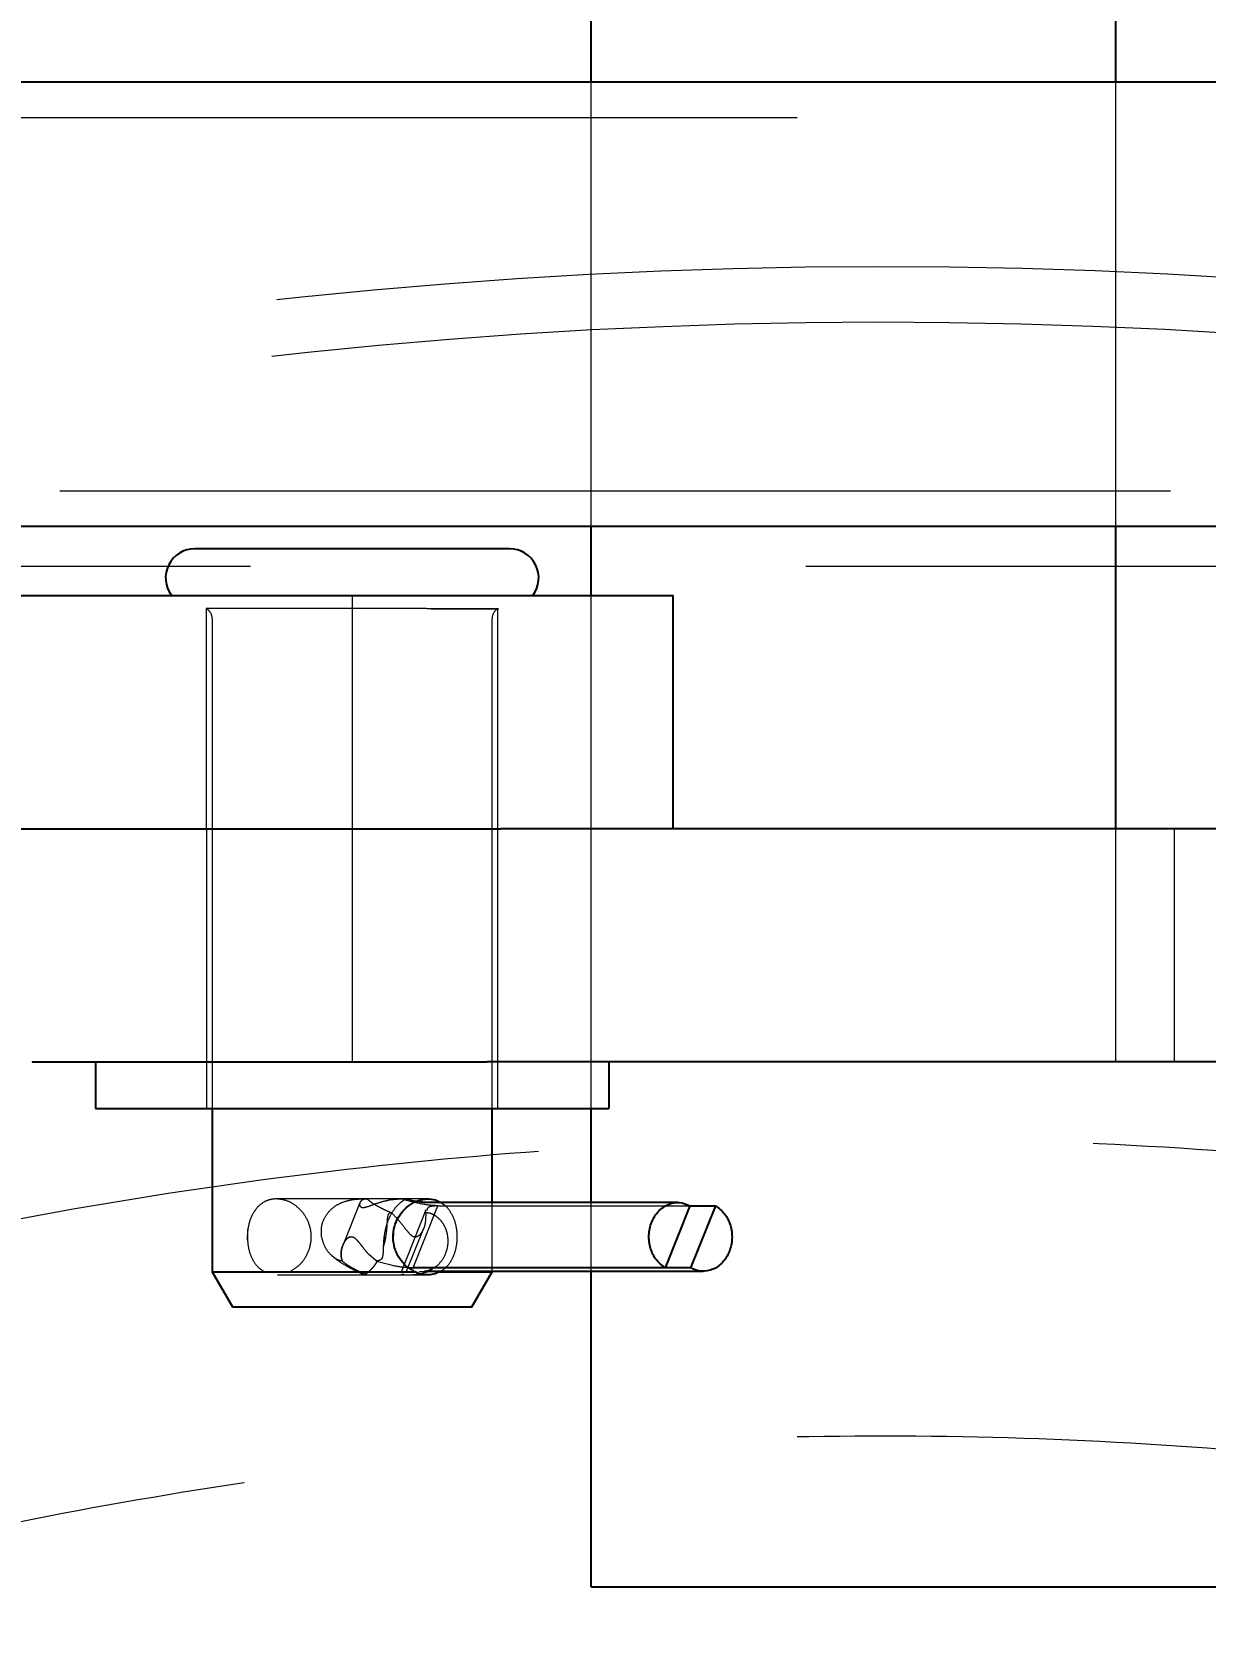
# Model space of a CAD drawing. Header units: millimetres. Extents: x 1293 to 41893, y 1011 to 26911.
# Drawn here: x 11425.1 to 11492.2, y 6997 to 7088.4 of the extents above; entities that cross this region are included whole.
import ezdxf

# ---------------------------------------------------------------- set-up
doc = ezdxf.new("R2010")
doc.units = ezdxf.units.MM
doc.header["$LTSCALE"] = 50
doc.linetypes.add('HIDDEN', pattern=[1.905, 1.27, -0.635])
doc.layers.add('CAPA_1', color=7, linetype='Continuous')
doc.layers.add('MAQUINAS', color=11, linetype='Continuous')
doc.styles.add('SLDTEXTSTYLE0', font='TXT', dxfattribs={"width": 0.75})
doc.dimstyles.new('SLDDIMSTYLE0', dxfattribs={"dimtxt": 100, "dimasz": 100, "dimexe": 0, "dimexo": 0.0625, "dimgap": 25, "dimtad": 2, "dimdec": 0, "dimlfac": 1.5, "dimrnd": 1e-09, "dimzin": 12, "dimdsep": 46, "dimtxsty": 'SLDTEXTSTYLE0', "dimsah": 1, "dimcen": 0.09, "dimadec": 0, "dimazin": 3, "dimtfac": 1, "dimtdec": 0, "dimtofl": 0, "dimtmove": 0, "dimatfit": 3, "dimfxl": 1, "dimfrac": 2, "dimtolj": 1, "dimtzin": 12, "dimarcsym": 0})

# ---------------------------------------------------------------- blocks, each defined once
blk = doc.blocks.new('_D_15')
at = {"layer": 'CAPA_1', "transparency": 16777216}
for p, q in [((6530.125, 8742.377), (6530.125, 9415.646)), ((16745.162, 6492.001), (16745.162, 9415.646)), ((6530.125, 9365.646), (16745.162, 9365.646))]:
    blk.add_line(p, q, dxfattribs=at)
for points in [[(6530.125, 9365.646), (6630.125, 9350.262), (6630.125, 9381.031)], [(16745.162, 9365.646), (16645.162, 9381.031), (16645.162, 9350.262)]]:
    blk.add_solid(points, dxfattribs=at)
at = {"layer": 'CAPA_1', "transparency": 16777216, "insert": (11452.921, 9494.553), "char_height": 100, "attachment_point": 1, "style": 'SLDTEXTSTYLE0'}
blk.add_mtext('15323', dxfattribs=at)

msp = doc.modelspace()

# ---------------------------------------------------------------- linework, layer by layer
at = {"color": 7, "linetype": 'Continuous', "lineweight": 25}
for p, q in [((10357.5921497, 7085.5262403), (13080.519483, 7085.5262403)), ((10380.9601497, 7060.1262403), (13055.031483, 7060.1262403))]:
    msp.add_line(p, q, dxfattribs=at)
at = {"color": 1, "linetype": 'HIDDEN', "lineweight": 18}
for p, q in [((10357.5921497, 7083.4942403), (13078.399483, 7083.4942403)), ((10378.9281497, 7062.1582403), (13059.183483, 7062.1582403)), ((11374.082483, 7057.8489069), (11707.4158163, 7057.8489069))]:
    msp.add_line(p, q, dxfattribs=at)
for radius in [316.8416667, 313.6666667]:
    msp.add_arc((11473.6721537, 6758.1188715), radius, 84.783170205, 180, dxfattribs=at)
at = {"layer": 'MAQUINAS', "linetype": 'Continuous', "lineweight": 25}
for p, q in [((11487.0601601, 7085.5262403), (11487.0601601, 7269.5102403)), ((11457.0601601, 7085.5262403), (11457.0601601, 7256.1769069)), ((11457.0601601, 7056.1769069), (11457.0601601, 7060.1262403)), ((11487.0601601, 7042.8435736), (11487.0601601, 7060.1262403)), ((11390.0601601, 7056.1769069), (11431.7476839, 7056.1769069)), ((11461.7451726, 7042.8435736), (11461.7451726, 7056.1769069)), ((11390.0601601, 7042.8435736), (11431.7476839, 7042.8435736)), ((11530.0629214, 7042.8435736), (11451.902117, 7042.8435736)), ((11428.7268267, 7029.5102403), (11428.7268267, 7026.8435736)), ((11653.7268267, 7029.5102403), (11451.1092887, 7029.5102403)), ((11458.0601601, 7029.5102403), (11458.0601601, 7026.8435736)), ((11428.7268267, 7026.8435736), (11458.0601601, 7026.8435736)), ((11435.3934934, 7026.8435736), (11435.3934934, 7017.5102403)), ((11451.3934934, 7021.4769069), (11451.3934934, 7026.8435736)), ((11457.0601601, 7021.4769069), (11457.0601601, 7026.8435736)), ((11462.0148141, 7021.4769069), (11447.5885571, 7021.4769069)), ((11461.3034712, 7017.734739), (11462.726157, 7021.2857416)), ((11462.726157, 7021.2857416), (11464.1687827, 7021.2857416)), ((11464.1687827, 7021.2857416), (11462.7460969, 7017.734739)), ((11435.3934934, 7017.5102403), (11436.5481939, 7015.5102403)), ((11446.5921036, 7017.766319), (11446.8772142, 7017.734739)), ((11462.7460969, 7017.734739), (11446.8772142, 7017.734739)), ((11447.5851656, 7017.497031), (11447.7022559, 7017.5435736)), ((11447.5885571, 7017.5435736), (11463.4574398, 7017.5435736)), ((11450.2387929, 7015.5102403), (11451.3934934, 7017.5102403)), ((11451.3934934, 7017.5102403), (11451.3934934, 7017.5435736)), ((11457.0601601, 6999.5102403), (11457.0601601, 7017.5435736)), ((11457.0601601, 6999.5102403), (11683.7268267, 6999.5102403))]:
    msp.add_line(p, q, dxfattribs=at)
at = {"layer": 'MAQUINAS', "linetype": 'HIDDEN', "lineweight": 18}
for p, q in [((11457.0601601, 7060.1262403), (11457.0601601, 7085.5262403)), ((11487.0601601, 7060.1262403), (11487.0601601, 7085.5262403)), ((11452.3795163, 7058.8435736), (11452.3921246, 7058.8435736)), ((11435.0555447, 7055.4268981), (11435.0555447, 7042.8435736)), ((11443.3934934, 7056.1769069), (11443.3934934, 7029.5102403)), ((11451.6897988, 7055.3978993), (11451.7212416, 7055.4176631)), ((11451.7222114, 7042.8435736), (11451.7222114, 7055.4268981)), ((11457.0601601, 7026.8435736), (11457.0601601, 7056.1769069)), ((11435.3934934, 7054.8435736), (11435.3934934, 7026.8435736)), ((11451.3934934, 7026.8435736), (11451.3934934, 7054.8435736)), ((11435.0601601, 7042.8435736), (11435.0601601, 7026.8435736)), ((11451.7268267, 7026.8435736), (11451.7268267, 7042.8435736)), ((11487.0601601, 7029.5102403), (11487.0601601, 7042.8435736)), ((11490.3934934, 7042.8435736), (11490.3934934, 7029.5102403)), ((11447.7197816, 7021.6835736), (11439.0656163, 7021.6835736)), ((11444.2422638, 7021.6835472), (11444.0804599, 7021.6832694)), ((11445.5709064, 7021.6345559), (11446.19634, 7021.6835472)), ((11446.19634, 7021.6835472), (11446.4057237, 7021.6827615)), ((11443.8368249, 7021.4653478), (11442.8562458, 7019.0178369)), ((11447.6089078, 7021.0479228), (11446.1862219, 7017.4969202)), ((11446.8772142, 7017.734739), (11448.2999, 7021.2857416)), ((11447.6009908, 7020.887936), (11447.5874997, 7020.4923331)), ((11448.2999, 7021.2857416), (11462.726157, 7021.2857416)), ((11451.3934934, 7017.5435736), (11451.3934934, 7021.4769069)), ((11457.0601601, 7017.5435736), (11457.0601601, 7021.4769069)), ((11437.4181484, 7019.3375406), (11437.430299, 7019.9350755)), ((11445.7562944, 7019.7001315), (11445.7442121, 7019.4180894)), ((11446.5074895, 7017.5551235), (11447.4880263, 7020.0025286)), ((11443.2716896, 7019.5102403), (11443.4169407, 7019.5102403)), ((11444.7736541, 7018.1325446), (11444.3263443, 7018.5281474)), ((11439.1197548, 7017.3369069), (11447.667232, 7017.3369069)), ((11446.3429376, 7017.3859247), (11446.178305, 7017.3369334))]:
    msp.add_line(p, q, dxfattribs=at)
at = {"layer": 'MAQUINAS', "linetype": 'Continuous', "lineweight": 25}
for centre, start, end in [((11434.3934934, 7057.1769069), 90, 216.869897646), ((11452.3934934, 7057.1769069), 323.130102354, 90)]:
    msp.add_arc(centre, 1.6666667, start, end, dxfattribs=at)
at = {"layer": 'MAQUINAS', "linetype": 'HIDDEN', "lineweight": 18}
for centre, start, end in [((11434.7268267, 7054.8435736), 0, 60.528514861), ((11452.0601601, 7054.8435736), 123.748046929, 180)]:
    msp.add_arc(centre, 0.6666667, start, end, dxfattribs=at)
at = {"layer": 'MAQUINAS', "linetype": 'Continuous', "lineweight": 25}
for points, knots in [([(11452.3921246, 7058.8435736), (11452.3483611, 7058.8435736), (11452.2608343, 7058.8435736), (11451.6961169, 7058.8435736), (11450.8371626, 7058.8435736), (11449.6854996, 7058.8435736), (11448.2938209, 7058.8435736), (11446.7133478, 7058.8435736), (11445.0054218, 7058.8435736), (11443.2355191, 7058.8435736), (11441.471685, 7058.8435736), (11439.7817448, 7058.8435736), (11438.230445, 7058.8435736), (11436.8781469, 7058.8435736), (11435.7740321, 7058.8435736), (11434.9709315, 7058.8435736), (11434.4759581, 7058.8435736), (11434.4295831, 7058.8435736), (11434.4074705, 7058.8435736)], [0, 0, 0, 0, 0.0628480735, 0.1256961471, 0.1885442206, 0.2513922941, 0.3142403677, 0.3770884412, 0.4399365148, 0.5027845883, 0.5656326618, 0.6284807354, 0.6913288089, 0.7541768824, 0.817024956, 0.8798730295, 0.9427211031, 1, 1, 1, 1]), ([(11431.7476839, 7056.1769069), (11432.6796372, 7056.1769069), (11434.5435439, 7056.1769069), (11437.7634985, 7056.1769069), (11441.1532251, 7056.1769069), (11444.6301296, 7056.1769069), (11448.0609282, 7056.1769069), (11451.3266232, 7056.1769069), (11454.3110619, 7056.1769069), (11456.9074381, 7056.1769069), (11459.0281989, 7056.1769069), (11460.5812811, 7056.1769069), (11461.566218, 7056.1769069), (11461.6805898, 7056.1769069), (11461.737032, 7056.1769069)], [0, 0, 0, 0, 0.0835120246, 0.1670240492, 0.2505360738, 0.3340480984, 0.4175601229, 0.5010721475, 0.5845841721, 0.6680961967, 0.7516082213, 0.8351202459, 0.9186322705, 1, 1, 1, 1]), ([(11425.1251066, 7029.5102403), (11425.1193, 7029.5102403), (11425.1039873, 7029.5102403), (11425.6917421, 7029.5102403), (11426.8061003, 7029.5102403), (11428.4374543, 7029.5102403), (11430.5074909, 7029.5102403), (11432.9625748, 7029.5102403), (11435.7276315, 7029.5102403), (11438.7205664, 7029.5102403), (11441.8536807, 7029.5102403), (11445.0281998, 7029.5102403), (11448.1705627, 7029.5102403), (11450.1297134, 7029.5102403), (11451.1092887, 7029.5102403)], [0, 0, 0, 0, 0.052608774, 0.1387352491, 0.2248617242, 0.3109881993, 0.3971146744, 0.4832411495, 0.5693676245, 0.6554940996, 0.7416205747, 0.8277470498, 0.9138735249, 1, 1, 1, 1]), ([(11445.7307612, 7019.5102403), (11445.7460981, 7019.7046702), (11445.7771564, 7020.0984053), (11446.0158274, 7020.6405361), (11446.3663261, 7021.1003982), (11446.8098859, 7021.4462689), (11447.3062577, 7021.6559273), (11447.807804, 7021.7021733), (11448.1948539, 7021.6386121), (11448.3793632, 7021.5124506), (11448.4313452, 7021.4769069)], [0, 0, 0, 0, 0.1342693416, 0.2719053603, 0.4058370968, 0.5409341223, 0.6784583459, 0.812216396, 0.9470955236, 1, 1, 1, 1]), ([(11447.5885571, 7021.4769069), (11447.551606, 7021.4782634), (11447.4607736, 7021.4815977), (11447.2734356, 7021.4972372), (11447.1088183, 7021.5319147), (11447.088579, 7021.5361782)], [0, 0, 0, 0, 0.37557440513, 0.92322873237, 1, 1, 1, 1]), ([(11446.9815308, 7017.5102403), (11446.8090477, 7017.6105997), (11446.4684703, 7017.8087648), (11446.0654688, 7018.2946589), (11445.785267, 7018.870786), (11445.7487948, 7019.2986724), (11445.7307612, 7019.5102403)], [0, 0, 0, 0, 0.25213339088, 0.49785132022, 0.75171315607, 1, 1, 1, 1]), ([(11435.4078926, 7017.5102403), (11435.4032315, 7017.5102403), (11435.3605864, 7017.5102403), (11435.534669, 7017.5102403), (11435.9439735, 7017.5102403), (11436.6287545, 7017.5102403), (11437.5324102, 7017.5102403), (11438.6337732, 7017.5102403), (11439.8936836, 7017.5102403), (11441.2704886, 7017.5102403), (11442.718801, 7017.5102403), (11444.1873576, 7017.5102403), (11445.6379961, 7017.5102403), (11446.5336859, 7017.5102403), (11446.9815308, 7017.5102403)], [0, 0, 0, 0, 0.0110325844, 0.1009387131, 0.1908448418, 0.2807509705, 0.3706570992, 0.4605632279, 0.5504693566, 0.6403754852, 0.7302816139, 0.8201877426, 0.9100938713, 1, 1, 1, 1]), ([(11448.4121542, 7017.5102403), (11448.2865714, 7017.4606493), (11448.0391385, 7017.3629412), (11447.6651918, 7017.3240862), (11447.3036112, 7017.3629412), (11447.0899652, 7017.4606493), (11446.9815308, 7017.5102403)], [0, 0, 0, 0, 0.2537713943, 0.5, 0.7462286057, 1, 1, 1, 1]), ([(11447.5765799, 7017.5444563), (11447.5717984, 7017.5439458), (11447.5618376, 7017.5428823), (11447.5794165, 7017.5433371), (11447.5885571, 7017.5435736)], [0, 0, 0, 0, 0.4800285494, 1, 1, 1, 1]), ([(11448.4121542, 7017.5102403), (11448.7759364, 7017.5102403), (11449.5035008, 7017.5102403), (11450.3474962, 7017.5102403), (11450.9644065, 7017.5102403), (11451.3348623, 7017.5102403), (11451.3650071, 7017.5102403), (11451.3790942, 7017.5102403)], [0, 0, 0, 0, 0.2050319878, 0.4100639756, 0.6150959634, 0.8201279512, 1, 1, 1, 1]), ([(11436.5588248, 7015.5102403), (11436.5756433, 7015.5102403), (11436.6109157, 7015.5102403), (11436.9873869, 7015.5102403), (11437.5982163, 7015.5102403), (11438.4379936, 7015.5102403), (11439.4665364, 7015.5102403), (11440.646438, 7015.5102403), (11441.9317866, 7015.5102403), (11443.2733428, 7015.5102403), (11444.6194973, 7015.5102403), (11445.9185779, 7015.5102403), (11447.1204772, 7015.5102403), (11448.1796848, 7015.5102403), (11449.0529685, 7015.5102403), (11449.7162007, 7015.5102403), (11450.1086921, 7015.5102403), (11450.274418, 7015.5102403), (11450.2316439, 7015.5102403), (11450.228162, 7015.5102403)], [0, 0, 0, 0, 0.0569616674, 0.1194616674, 0.1819616674, 0.2444616674, 0.3069616674, 0.3694616674, 0.4319616674, 0.4944616674, 0.5569616674, 0.6194616674, 0.6819616674, 0.7444616674, 0.8069616674, 0.8694616674, 0.9319616674, 0.9944616674, 1, 1, 1, 1])]:
    msp.add_open_spline(points, degree=3, knots=knots, dxfattribs=at)
at = {"layer": 'MAQUINAS', "linetype": 'HIDDEN', "lineweight": 18}
for points, knots in [([(11451.6781097, 7055.4184019), (11451.6923628, 7055.4183944), (11451.7988568, 7055.4183385), (11451.3702195, 7055.4183986), (11450.4566713, 7055.4186079), (11449.3064211, 7055.4189535), (11448.2346651, 7055.4193374), (11446.949269, 7055.4198515), (11445.0374775, 7055.4204901), (11442.5605353, 7055.4212418), (11440.5389207, 7055.4218367), (11439.0343585, 7055.422309), (11437.6357151, 7055.4227439), (11436.2532609, 7055.4231699), (11435.2371873, 7055.4234989), (11435.1147574, 7055.4235428), (11435.0555447, 7055.4235641)], [0, 0, 0, 0, 0.0136330517, 0.1018617216, 0.1852981686, 0.2639403073, 0.3015278454, 0.343897808, 0.437579384, 0.5312761366, 0.6249873975, 0.6733811059, 0.7245328669, 0.822163378, 0.9139899334, 1, 1, 1, 1]), ([(11447.9042635, 7055.4194708), (11448.3871118, 7055.4193144), (11449.1560456, 7055.4190654), (11449.9771196, 7055.4188094), (11450.7866261, 7055.4185865), (11451.4640718, 7055.4184365), (11451.8302242, 7055.4183846), (11451.7213571, 7055.4184332), (11451.7207623, 7055.4184335)], [0, 0, 0, 0, 0.2084159928, 0.3319015658, 0.4587439971, 0.7219400796, 0.9984808464, 1, 1, 1, 1]), ([(11439.0656163, 7021.6835736), (11438.9484269, 7021.6752828), (11438.7106337, 7021.6584595), (11438.275135, 7021.4885643), (11437.8194162, 7021.087279), (11437.535486, 7020.4833922), (11437.4178134, 7019.9365306), (11437.4062409, 7019.6509701), (11437.4005378, 7019.5102403)], [0, 0, 0, 0, 0.1234169046, 0.25042956, 0.5000098153, 0.7495968154, 0.8765964093, 1, 1, 1, 1]), ([(11439.8054561, 7017.5102403), (11440.0055846, 7017.630531), (11440.403376, 7017.8696303), (11440.8437804, 7018.479305), (11441.0762017, 7019.1929976), (11441.0534219, 7019.9554743), (11440.7818635, 7020.6566551), (11440.3089668, 7021.2216966), (11439.7068587, 7021.6082757), (11439.2783675, 7021.6585913), (11439.0656163, 7021.6835736)], [0, 0, 0, 0, 0.1255665722, 0.2495861598, 0.376134015, 0.4989480738, 0.6257863391, 0.749088135, 0.8754191159, 1, 1, 1, 1]), ([(11441.6491873, 7019.5102403), (11441.6351572, 7019.7002148), (11441.607137, 7020.0796205), (11441.7995873, 7020.624557), (11442.1420915, 7021.0784452), (11442.5976577, 7021.4009113), (11443.0911594, 7021.5880161), (11443.5582283, 7021.6683825), (11443.90571, 7021.6829178), (11444.1234515, 7021.6836592), (11444.202422, 7021.6835847), (11444.2422638, 7021.6835472)], [0, 0, 0, 0, 0.1416870378, 0.2829689132, 0.4211809481, 0.5595144342, 0.687059757, 0.8015500538, 0.9028538882, 0.9509882913, 1, 1, 1, 1]), ([(11444.2422638, 7021.6835472), (11444.1564535, 7021.6737656), (11443.9865753, 7021.6544011), (11443.8475149, 7021.5186213), (11443.797153, 7021.3540121), (11443.8547564, 7021.2184773), (11444.0023295, 7021.1824064), (11444.2205775, 7021.2163831), (11444.5777353, 7021.3497987), (11445.050831, 7021.5206987), (11445.3982377, 7021.5967545), (11445.5709064, 7021.6345559)], [0, 0, 0, 0, 0.1287999002, 0.2549841907, 0.3827706368, 0.5043117527, 0.5644305369, 0.6246212739, 0.7460386258, 0.873775593, 1, 1, 1, 1]), ([(11446.4232876, 7021.6742261), (11446.4358235, 7021.6722803), (11446.4713837, 7021.6667608), (11446.3148675, 7021.594172), (11446.0582021, 7021.3981146), (11445.7616079, 7021.0649874), (11445.4993942, 7020.6112571), (11445.301099, 7020.0752065), (11445.2398344, 7019.6986444), (11445.209182, 7019.5102403)], [0, 0, 0, 0, 0.0762674461, 0.2163441736, 0.3640950191, 0.5216199203, 0.680564953, 0.8401780587, 1, 1, 1, 1]), ([(11447.088579, 7021.5361782), (11446.955551, 7021.5599019), (11446.7599029, 7021.5947931), (11446.5078168, 7021.6660252), (11446.4271329, 7021.6888241)], [0, 0, 0, 0, 0.6799348576, 1, 1, 1, 1]), ([(11446.4401698, 7021.666022), (11446.4474388, 7021.6700103), (11446.459928, 7021.6768626), (11446.4447515, 7021.6770836), (11446.4384081, 7021.677176)], [0, 0, 0, 0, 0.5820270811, 1, 1, 1, 1]), ([(11447.7189546, 7021.6725491), (11447.6920319, 7021.6769556), (11447.6124895, 7021.6899746), (11447.5289597, 7021.6639627), (11447.4737021, 7021.6467549)], [0, 0, 0, 0, 0.3384685447, 1, 1, 1, 1]), ([(11445.6469147, 7020.887936), (11445.5953268, 7020.8804082), (11445.4822445, 7020.8639069), (11445.4150025, 7020.7025797), (11445.3903857, 7020.4484055), (11445.3751535, 7020.112182), (11445.3388593, 7019.712427), (11445.2755573, 7019.3067532), (11445.2019611, 7019.048642), (11445.1698618, 7018.9360657)], [0, 0, 0, 0, 0.1134027974, 0.2485828478, 0.3915478275, 0.5464760606, 0.7099847849, 0.8735086049, 1, 1, 1, 1]), ([(11447.5874997, 7020.4923331), (11447.5743521, 7020.364177), (11447.5478993, 7020.1063291), (11447.3831825, 7019.7607595), (11447.1824686, 7019.5387322), (11446.997397, 7019.485964), (11446.8141362, 7019.5422489), (11446.6003834, 7019.7662286), (11446.3300796, 7020.1124667), (11446.0204151, 7020.5024097), (11445.7722633, 7020.7585514), (11445.6469147, 7020.887936)], [0, 0, 0, 0, 0.126224407, 0.2539613742, 0.3753787261, 0.4355694631, 0.4956882473, 0.6172293632, 0.7450158093, 0.8712000998, 1, 1, 1, 1]), ([(11448.420067, 7018.0501412), (11448.4300812, 7018.0601629), (11448.5695115, 7018.1996974), (11448.7383911, 7018.5140254), (11448.8732909, 7018.9728453), (11448.8906645, 7019.4157497), (11448.8112289, 7019.8360389), (11448.6429253, 7020.2141509), (11448.4037909, 7020.526087), (11448.1192114, 7020.7485627), (11447.833547, 7020.8705859), (11447.6790249, 7020.8821142), (11447.6009908, 7020.887936)], [0, 0, 0, 0, 0.0109990782, 0.1531423914, 0.2700305069, 0.3800046434, 0.4907263058, 0.595697427, 0.69627724, 0.7965426246, 0.8972534155, 1, 1, 1, 1]), ([(11448.2999, 7021.2857416), (11448.0657744, 7021.2725583), (11447.7066172, 7021.2523347), (11447.6752061, 7021.0841257), (11447.6642711, 7021.025568)], [0, 0, 0, 0, 0.6518749618, 1, 1, 1, 1]), ([(11448.4313452, 7021.4769069), (11448.5191145, 7021.4284305), (11448.7448133, 7021.3037732), (11449.0215641, 7020.9511977), (11449.2553101, 7020.4649145), (11449.3800444, 7019.9002261), (11449.3978804, 7019.3076159), (11449.3068478, 7018.7289199), (11449.1066086, 7018.2139423), (11448.8133223, 7017.7818731), (11448.5472283, 7017.6016995), (11448.4121542, 7017.5102403)], [0, 0, 0, 0, 0.0725879579, 0.1866599132, 0.3032911584, 0.4209454378, 0.5346256207, 0.6513965294, 0.7690169521, 0.8827489041, 1, 1, 1, 1]), ([(11437.4005378, 7019.5102403), (11437.4128687, 7019.2986724), (11437.4378074, 7018.870786), (11437.6376404, 7018.2946589), (11437.940967, 7017.8087648), (11438.2289736, 7017.6105997), (11438.3748326, 7017.5102403)], [0, 0, 0, 0, 0.24828684393, 0.50214867978, 0.74786660911, 1, 1, 1, 1]), ([(11442.819578, 7018.1325446), (11442.7765194, 7018.1362997), (11442.6907631, 7018.1437785), (11442.4619677, 7018.2384613), (11442.1388246, 7018.4906059), (11441.8014543, 7018.938863), (11441.7010726, 7019.3155421), (11441.6491873, 7019.5102403)], [0, 0, 0, 0, 0.1031093888, 0.2053548885, 0.4480405154, 0.7147028893, 1, 1, 1, 1]), ([(11442.819578, 7018.1325446), (11442.7895296, 7018.2618271), (11442.7300431, 7018.5177669), (11442.8015217, 7018.9092074), (11442.9561603, 7019.2498034), (11443.1458783, 7019.4774779), (11443.2711197, 7019.5034282), (11443.3039958, 7019.5102403)], [0, 0, 0, 0, 0.2352197488, 0.4656627622, 0.6990316989, 0.9209951533, 1, 1, 1, 1]), ([(11443.2716896, 7019.5102403), (11443.2248415, 7019.4884294), (11443.1300328, 7019.4442896), (11442.964909, 7019.2553581), (11442.8537722, 7019.0362633), (11442.7970581, 7018.8389571), (11442.7691237, 7018.7052877), (11442.7406499, 7018.4739779), (11442.7878423, 7018.2698294), (11442.819578, 7018.1325446)], [0, 0, 0, 0, 0.1186055602, 0.2400276338, 0.4927523258, 0.5728787744, 0.620007863, 0.7444647468, 1, 1, 1, 1]), ([(11444.3263443, 7018.5281474), (11444.240266, 7018.6312503), (11444.0770873, 7018.8267024), (11443.9241165, 7019.0227374), (11443.7772964, 7019.2064107), (11443.6329442, 7019.3903854), (11443.4878355, 7019.4709025), (11443.4169407, 7019.5102403)], [0, 0, 0, 0, 0.252089501, 0.4778863473, 0.5094175382, 0.7603194477, 1, 1, 1, 1]), ([(11445.209182, 7019.5102403), (11445.1926715, 7019.3089767), (11445.1608672, 7018.9212807), (11445.1648059, 7018.5251348), (11445.1150115, 7018.3105867), (11445.0185832, 7018.1616158), (11444.8717796, 7018.1441913), (11444.7736541, 7018.1325446)], [0, 0, 0, 0, 0.2640264552, 0.508596911, 0.6292526319, 0.7521875096, 1, 1, 1, 1]), ([(11445.1697225, 7018.9340314), (11445.1760105, 7018.9515115), (11445.2425517, 7019.1364899), (11445.2752588, 7019.3326326), (11445.3048751, 7019.5102403)], [0, 0, 0, 0, 0.0944980908, 1, 1, 1, 1]), ([(11442.2284223, 7018.4527351), (11442.2995634, 7018.3866416), (11442.5032562, 7018.197401), (11443.0302526, 7017.8658667), (11443.6048684, 7017.5524535), (11443.9672581, 7017.3998827), (11444.0807013, 7017.3521216)], [0, 0, 0, 0, 0.1820185822, 0.5211597979, 0.8501029289, 1, 1, 1, 1]), ([(11444.8376708, 7018.1435297), (11444.8280044, 7018.1245551), (11444.7575285, 7017.9862146), (11444.6096336, 7017.7909861), (11444.4149006, 7017.575507), (11444.2477473, 7017.4420689), (11444.1251825, 7017.3697073), (11444.0651686, 7017.3410703), (11444.0816372, 7017.3363854), (11444.1771862, 7017.3367526), (11444.2242288, 7017.3369334)], [0, 0, 0, 0, 0.0263435641, 0.1920665067, 0.3503076515, 0.503221471, 0.6423211306, 0.7684955145, 0.8860211292, 1, 1, 1, 1]), ([(11444.0982466, 7017.3503439), (11444.1000476, 7017.3538289), (11444.1053194, 7017.3640299), (11444.2817192, 7017.4560882), (11444.5159096, 7017.6777405), (11444.7229776, 7017.9235009), (11444.819057, 7018.1142304), (11444.8378598, 7018.1515563)], [0, 0, 0, 0, 0.130809229, 0.382896295, 0.6582294442, 0.9331152346, 1, 1, 1, 1]), ([(11444.7736541, 7018.1325446), (11445.1915936, 7018.0150796), (11445.8986244, 7017.8163635), (11446.3908443, 7017.7808427), (11446.5921036, 7017.766319)], [0, 0, 0, 0, 0.5911192359, 1, 1, 1, 1]), ([(11448.4191421, 7018.0514106), (11448.4141616, 7018.043321), (11448.3224105, 7017.8942946), (11448.0620033, 7017.7263229), (11447.7432623, 7017.573681), (11447.64175, 7017.5555618), (11447.5937119, 7017.5469873)], [0, 0, 0, 0, 0.0213010945, 0.3924055708, 0.712471384, 1, 1, 1, 1]), ([(11446.178305, 7017.3369334), (11446.2551385, 7017.3368832), (11446.4082444, 7017.3367833), (11446.7299549, 7017.3385991), (11447.1033538, 7017.3705731), (11447.4010422, 7017.4203796), (11447.5534355, 7017.4838216), (11447.5851656, 7017.497031)], [0, 0, 0, 0, 0.23506325991, 0.4684099483, 0.70180553578, 0.93791232708, 1, 1, 1, 1]), ([(11448.1788142, 7017.5102403), (11448.1615492, 7017.5102403), (11447.8798483, 7017.5102403), (11447.5368452, 7017.5102403), (11447.2148641, 7017.5102403)], [0, 0, 0, 0, 0.0612883146, 1, 1, 1, 1]), ([(11447.7022559, 7017.5435736), (11447.751108, 7017.5605485), (11447.8640917, 7017.5998077), (11447.9576951, 7017.6705729), (11448.0108262, 7017.7107405)], [0, 0, 0, 0, 0.4323812839, 1, 1, 1, 1]), ([(11683.583976, 6893.9018854), (11680.9812536, 6897.7860959), (11675.7758087, 6905.5545169), (11667.1547787, 6916.6287871), (11657.9723997, 6927.2349998), (11648.1974381, 6937.3008916), (11637.8767599, 6946.8052128), (11627.038521, 6955.7152668), (11615.7179792, 6964.0037676), (11603.9504432, 6971.644436), (11591.7730211, 6978.6132853), (11579.2240052, 6984.8883746), (11566.3428854, 6990.4499639), (11553.1701889, 6995.2805534), (11539.7473622, 6999.3649446), (11526.1166385, 7002.6902864), (11512.320905, 7005.2461161), (11498.4035682, 7007.024392), (11484.4084173, 7008.019519), (11470.3794861, 7008.2283661), (11456.3609148, 7007.6502763), (11442.3968111, 7006.2870683), (11428.5311112, 7004.1430314), (11414.8074418, 7001.2249115), (11401.2689825, 6997.54189), (11387.9583303, 6993.1055551), (11374.9173656, 6987.9298651), (11362.1871199, 6982.0311048), (11349.8076475, 6975.4278337), (11337.8178985, 6968.1408283), (11326.2555974, 6960.193016), (11315.1571232, 6951.6094038), (11304.557396, 6942.4169987), (11294.4897664, 6932.6447236), (11284.9859109, 6922.3233255), (11276.0757321, 6911.4852795), (11267.7872646, 6900.1646861), (11260.1465877, 6888.3971639), (11253.1777391, 6876.219738), (11246.9026555, 6863.6707232), (11241.3410427, 6850.7896031), (11236.5105416, 6837.6169066), (11232.4258202, 6824.1940801), (11229.1017109, 6810.5633559), (11226.5412815, 6796.7676239), (11224.7801719, 6782.8502818), (11223.7767982, 6769.5926864), (11223.7424955, 6760.9809811), (11223.7268163, 6757.0447182)], [0, 0, 0, 0, 0.0218141038, 0.0436282076, 0.0654423113, 0.0872564151, 0.1090705189, 0.1308846227, 0.1526987264, 0.1745128302, 0.196326934, 0.2181410378, 0.2399551415, 0.2617692453, 0.2835833491, 0.3053974529, 0.3272115567, 0.3490256604, 0.3708397642, 0.392653868, 0.4144679718, 0.4362820755, 0.4580961793, 0.4799102831, 0.5017243869, 0.5235384906, 0.5453525944, 0.5671666982, 0.588980802, 0.6107949058, 0.6326090095, 0.6544231133, 0.6762372171, 0.6980513209, 0.7198654246, 0.7416795284, 0.7634936322, 0.785307736, 0.8071218397, 0.8289359435, 0.8507500473, 0.8725641511, 0.8943782549, 0.9161923586, 0.9380064624, 0.9598205662, 0.98163467, 1, 1, 1, 1])]:
    msp.add_open_spline(points, degree=3, knots=knots, dxfattribs=at)
at = {"layer": 'MAQUINAS', "linetype": 'Continuous', "lineweight": 25}
for points in [[(11431.7476839, 7042.8435736), (11432.4630805, 7042.8435736), (11433.8938737, 7042.8435736), (11436.3090065, 7042.8435736), (11438.8573417, 7042.8435736), (11441.5068222, 7042.8435736), (11444.196088, 7042.8435736), (11446.8649932, 7042.8435736), (11449.4727221, 7042.8435736), (11451.0923187, 7042.8435736), (11451.902117, 7042.8435736)], [(11461.3034712, 7017.734739), (11461.1187235, 7017.8721273), (11460.7492283, 7018.1469038), (11460.4166671, 7018.8390271), (11460.319674, 7019.6140291), (11460.4826844, 7020.378057), (11460.8789476, 7021.0099677), (11461.4462024, 7021.4087317), (11462.1077586, 7021.5377749), (11462.5200242, 7021.3697527), (11462.726157, 7021.2857416)], [(11464.1687827, 7021.2857416), (11464.3535303, 7021.1483533), (11464.7230256, 7020.8735767), (11465.0555867, 7020.1814534), (11465.1525799, 7019.4064514), (11464.9895695, 7018.6424235), (11464.5933063, 7018.0105128), (11464.0260515, 7017.6117489), (11463.3644953, 7017.4827056), (11462.9522297, 7017.6507279), (11462.7460969, 7017.734739)]]:
    msp.add_open_spline(points, degree=3, dxfattribs=at)
at = {"layer": 'MAQUINAS', "linetype": 'HIDDEN', "lineweight": 18}
for points in [[(11697.8579799, 6903.1351303), (11695.0782724, 6907.2834672), (11689.5188572, 6915.5801408), (11680.3115972, 6927.4074614), (11670.5048164, 6938.7348965), (11660.0651574, 6949.485269), (11649.0426731, 6959.635884), (11637.467434, 6969.1518217), (11625.3770953, 6978.0039406), (11612.8093669, 6986.1641744), (11599.80388, 6993.6069054), (11586.4015311, 7000.3087008), (11572.6444952, 7006.2484782), (11558.5760553, 7011.4075478), (11544.2404764, 7015.7696776), (11529.6828634, 7019.3211426), (11514.9490201, 7022.0507687), (11500.0853044, 7023.9499673), (11485.1384832, 7025.012763), (11470.1555847, 7025.2358118), (11455.1837506, 7024.6184118), (11440.2700878, 7023.1625057), (11425.4615204, 7020.8726743), (11410.8046414, 7017.7561222), (11396.3455668, 7013.8226552), (11382.1297903, 7009.0846495), (11368.20204, 7003.5570127), (11354.6061377, 6997.2571367), (11341.384861, 6990.2048432), (11328.5798092, 6982.4223213), (11316.2312715, 6973.9340579), (11304.3781012, 6964.76676), (11293.0575925, 6954.9492714), (11282.3053641, 6944.5124815), (11272.1552463, 6933.4892284), (11262.6391754, 6921.9141953), (11253.7870922, 6909.8238014), (11245.6268488, 6897.2560878), (11238.1841203, 6884.250597), (11231.4823243, 6870.8482491), (11225.5425471, 6857.0912129), (11220.3834774, 6843.0227731), (11216.0213476, 6828.6871941), (11212.4698826, 6814.1295812), (11209.7402565, 6799.3957378), (11207.8410579, 6784.5320222), (11206.7782622, 6769.5852009), (11206.5552137, 6754.6023026), (11207.1726126, 6739.6304678), (11208.6285226, 6724.7168076), (11210.9183393, 6709.9082306), (11214.0349466, 6695.2513873), (11217.9682076, 6680.7921795), (11222.706982, 6666.5769003), (11228.2317497, 6652.647294), (11234.5423336, 6639.0583181), (11241.5546649, 6625.8111917), (11246.84244, 6617.3388057), (11249.4863275, 6613.1026127)], [(11444.2422638, 7021.6835472), (11444.3184702, 7021.6203033), (11444.4708828, 7021.4938155), (11444.8102297, 7021.2857416), (11445.2055914, 7021.0776676), (11445.4998069, 7020.9511799), (11445.6469147, 7020.887936)], [(11448.2999, 7021.2857416), (11448.0127961, 7021.3038085), (11447.4385882, 7021.3399424), (11446.6104227, 7021.5690122), (11446.19634, 7021.6835472)], [(11444.2242288, 7017.3369334), (11444.0771211, 7017.4001773), (11443.7829056, 7017.5266651), (11443.3875439, 7017.734739), (11443.0481969, 7017.9428129), (11442.8957843, 7018.0693007), (11442.819578, 7018.1325446)]]:
    msp.add_open_spline(points, degree=3, dxfattribs=at)

# ---------------------------------------------------------------- dimensions: what is measured, and where the dimension line sits
at = {"layer": 'CAPA_1'}
dim = msp.add_linear_dim(base=(16745.1618891, 9365.6463094), p1=(6530.1246702, 8678.8772747), p2=(16745.1618891, 6428.5014528), dimstyle='SLDDIMSTYLE0', dxfattribs=at)
dim.commit()
dim.dimension.update_dxf_attribs({"geometry": '_D_15', "text_midpoint": (11637.6432797, 9365.6463094), "dimtype": 160})

doc.saveas('drawing.dxf')
